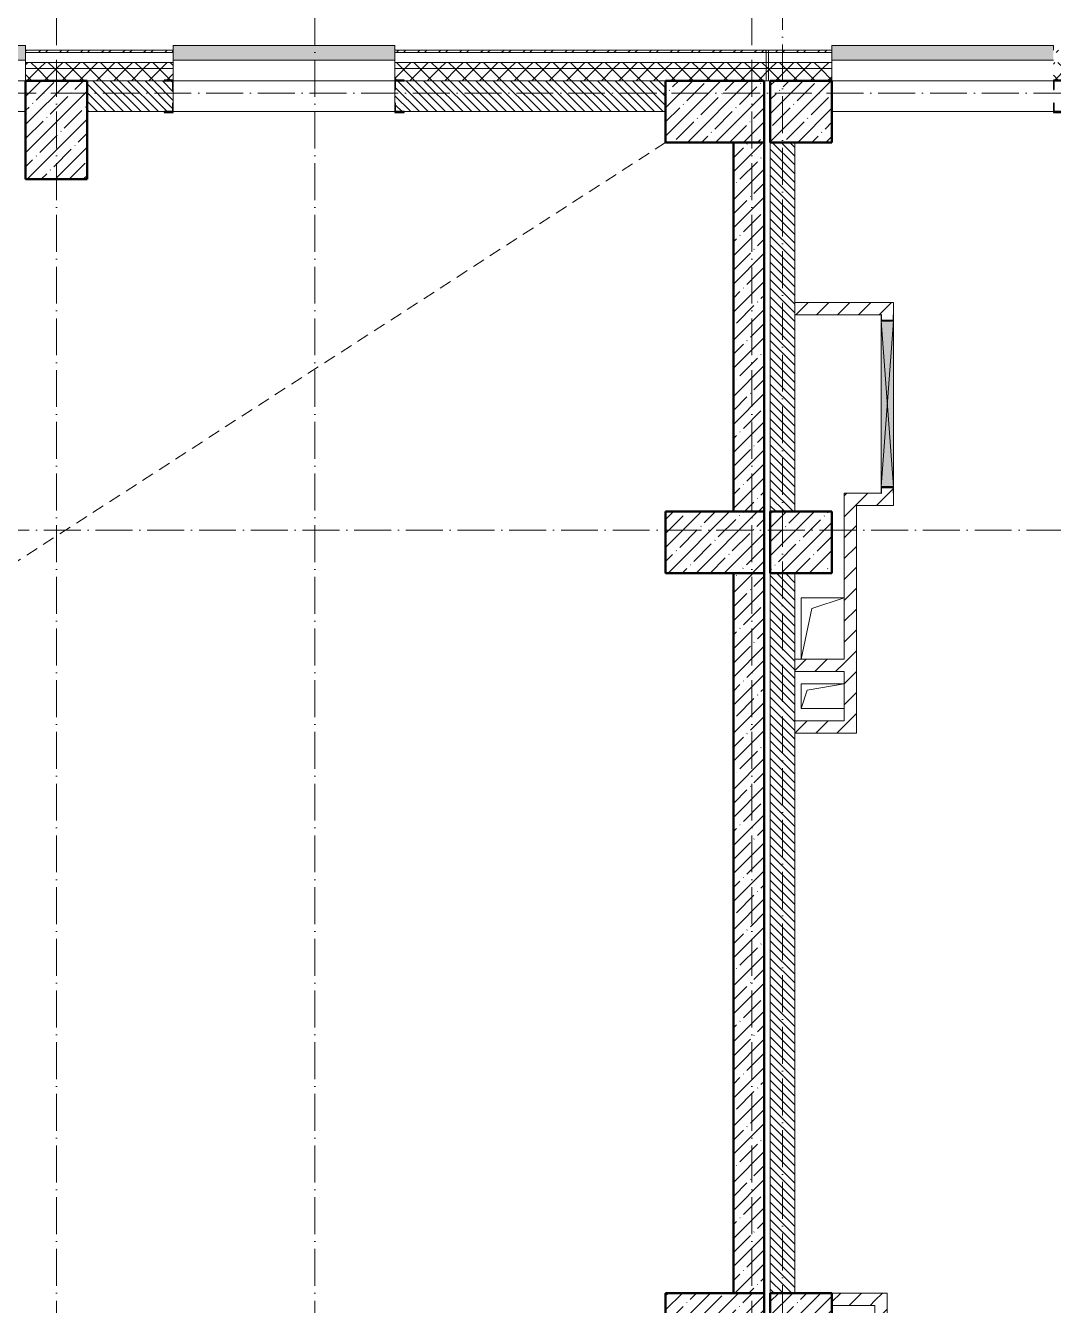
# Model space of a CAD drawing. Header units: millimetres. Extents: x -213536 to 1564669, y 70501 to 942238.
# Drawn here: x 612983 to 621333, y 647275 to 657674 of the extents above; entities that cross this region are included whole.
import ezdxf

# ---------------------------------------------------------------- set-up
doc = ezdxf.new("R2010")
doc.units = ezdxf.units.MM
doc.linetypes.add('200_ШТРИХ_ш1п0_6_', pattern=[160, 100, -60])
doc.linetypes.add('50_200_ШТРИХ_1Т_ш5_п1_п1_', pattern=[700, 500, -100, 0, -100])
for name, color, linetype, lineweight in [('3.1) ЖБ окна 1.2 м', 102, 'Continuous', 30), ('A-DETL-____-OTLN-3', 7, '200_ШТРИХ_ш1п0_6_', 9), ('A-DETL-GENF-OTLN', 7, 'Continuous', 9), ('A-FLOR-____-OTLN', 7, 'Continuous', 9), ('A-GENM-____-MCUT', 7, 'Continuous', 25), ('A-GENM-____-OTLN', 7, 'Continuous', 9), ('A-GENM-____-OTLN-1', 7, 'Continuous', 25), ('A-GLAZ-____-OTLN', 7, 'Continuous', 9), ('A-WALL-____-MCUT', 7, 'Continuous', 13), ('A-WALL-____-MCUT-1', 7, 'Continuous', 9), ('A-WALL-____-MCUT-2', 7, 'Continuous', 50), ('A-WALL-____-OTLN', 7, 'Continuous', 9), ('A-WALL-____-PATT-1', 7, 'Continuous', 9), ('A-WALL-FNSH-MCUT-1', 7, 'Continuous', 9), ('S-COLS-____-MCUT', 7, 'Continuous', 50), ('S-COLS-____-OTLN', 7, 'Continuous', 9), ('S-GRID-____-OTLN-1', 7, '50_200_ШТРИХ_1Т_ш5_п1_п1_', 9)]:
    doc.layers.add(name, color=color, linetype=linetype, lineweight=lineweight)
doc.layers.add('A-GLAZ-____-OTLN-1', color=7, linetype='Continuous', lineweight=9, true_color=0xc0c0c0)
pattern_1 = [(45, (544282.64, 571544.04), (-70.71068, 70.71068), []), (135, (544282.64, 571544.04), (-70.71068, -70.71068), [])]
pattern_2 = [(45, (544282.64, 571544.04), (-114.04925, 114.04925), []), (45, (544396.69, 571544.04), (-114.04925, 114.04925), [201.612, -40.322, 3.353, -36.97])]
pattern_3 = [(45, (544282.64, 571544.04), (-85.53659, 85.53659), []), (45, (544339.66, 571544.04), (-85.53659, 85.53659), [])]
pattern_4 = [(135, (544282.637, 571544.04), (-35.35534, -35.35534), [])]
pattern_5 = [(45, (544282.64, 571544.04), (-84.85281, 84.85281), [])]

# ---------------------------------------------------------------- blocks, each defined once
blk = doc.blocks.new('BSC_Колонна _Прямоугольная - 500х800-V80-АР1_План отверстий 2 этажа в осях 1-64_Ю-ЯЯ')
at = {"layer": 'S-COLS-____-OTLN'}
h = blk.add_hatch(dxfattribs=at)
h.set_pattern_fill('FP_93', color=256, style=0, pattern_type=2)
h.set_pattern_definition([(225, (68950, 85281.04), (114.04925, -114.04925), []), (225, (68835.95, 85281.04), (114.04925, -114.04925), [201.613, -40.323, 3.353, -36.97])])
h.paths.add_polyline_path([(250, 400), (-250, 400), (-250, -400), (250, -400)], flags=0)
at = {"layer": 'S-COLS-____-MCUT'}
for p, q in [((250, 400), (-250, 400)), ((-250, 400), (-250, -400)), ((250, -400), (250, 400)), ((-250, -400), (250, -400))]:
    blk.add_line(p, q, dxfattribs=at)
blk = doc.blocks.new('BSC_Колонна _Прямоугольная - 500х800-V81-АР1_План отверстий 2 этажа в осях 1-64_Ю-ЯЯ')
at = {"layer": 'S-COLS-____-OTLN'}
h = blk.add_hatch(dxfattribs=at)
h.set_pattern_fill('FP_94', color=256, style=0, pattern_type=2)
h.set_pattern_definition([(315, (-85431.04, 74300), (114.04925, 114.04925), []), (315, (-85431.04, 74185.95), (114.04925, 114.04925), [201.613, -40.323, 3.353, -36.97])])
h.paths.add_polyline_path([(-250, 400), (-250, -400), (250, -400), (250, 400)], flags=0)
at = {"layer": 'S-COLS-____-MCUT'}
for p, q in [((250, 400), (-250, 400)), ((-250, 400), (-250, -400)), ((250, -400), (250, 400)), ((-250, -400), (250, -400))]:
    blk.add_line(p, q, dxfattribs=at)
blk = doc.blocks.new('BSC_Колонна _Прямоугольная - 500х800-V82-АР1_План отверстий 2 этажа в осях 1-64_Ю-ЯЯ')
at = {"layer": 'S-COLS-____-OTLN'}
h = blk.add_hatch(dxfattribs=at)
h.set_pattern_fill('FP_95', color=256, style=0, pattern_type=2)
h.set_pattern_definition([(315, (-81931.04, 74300), (114.04925, 114.04925), []), (315, (-81931.04, 74185.95), (114.04925, 114.04925), [201.613, -40.323, 3.353, -36.97])])
h.paths.add_polyline_path([(-250, 400), (-250, -400), (250, -400), (250, 400)], flags=0)
at = {"layer": 'S-COLS-____-MCUT'}
for p, q in [((250, 400), (-250, 400)), ((-250, 400), (-250, -400)), ((250, -400), (250, 400)), ((-250, -400), (250, -400))]:
    blk.add_line(p, q, dxfattribs=at)
blk = doc.blocks.new('BSC_Колонна _Прямоугольная - 500х800-V83-АР1_План отверстий 2 этажа в осях 1-64_Ю-ЯЯ')
at = {"layer": 'S-COLS-____-OTLN'}
h = blk.add_hatch(dxfattribs=at)
h.set_pattern_fill('FP_96', color=256, style=0, pattern_type=2)
h.set_pattern_definition([(315, (-75581.04, 74300), (114.04925, 114.04925), []), (315, (-75581.04, 74185.95), (114.04925, 114.04925), [201.613, -40.323, 3.353, -36.97])])
h.paths.add_polyline_path([(-250, 400), (-250, -400), (250, -400), (250, 400)], flags=0)
at = {"layer": 'S-COLS-____-MCUT'}
for p, q in [((250, 400), (-250, 400)), ((-250, 400), (-250, -400)), ((250, -400), (250, 400)), ((-250, -400), (250, -400))]:
    blk.add_line(p, q, dxfattribs=at)
blk = doc.blocks.new('BSC_Колонна _Прямоугольная - 500х500-V92-АР1_План отверстий 2 этажа в осях 1-64_Ю-ЯЯ')
at = {"layer": 'S-COLS-____-OTLN'}
h = blk.add_hatch(dxfattribs=at)
h.set_pattern_fill('FP_105', color=256, style=0, pattern_type=2)
h.set_pattern_definition([(45, (-75000, -85431.04), (-114.04925, 114.04925), []), (45, (-74885.95, -85431.04), (-114.04925, 114.04925), [201.613, -40.323, 3.353, -36.97])])
h.paths.add_polyline_path([(-250, -250), (250, -250), (250, 250), (-250, 250)], flags=0)
at = {"layer": 'S-COLS-____-MCUT'}
for p, q in [((250, 250), (-250, 250)), ((-250, 250), (-250, -250)), ((250, -250), (250, 250)), ((-250, -250), (250, -250))]:
    blk.add_line(p, q, dxfattribs=at)
blk = doc.blocks.new('BSC_Колонна _Прямоугольная - 500х500-V93-АР1_План отверстий 2 этажа в осях 1-64_Ю-ЯЯ')
at = {"layer": 'S-COLS-____-OTLN'}
h = blk.add_hatch(dxfattribs=at)
h.set_pattern_fill('FP_106', color=256, style=0, pattern_type=2)
h.set_pattern_definition([(45, (-75000, -75581.04), (-114.04925, 114.04925), []), (45, (-74885.95, -75581.04), (-114.04925, 114.04925), [201.613, -40.323, 3.353, -36.97])])
h.paths.add_polyline_path([(-250, -250), (250, -250), (250, 250), (-250, 250)], flags=0)
at = {"layer": 'S-COLS-____-MCUT'}
for p, q in [((250, 250), (-250, 250)), ((-250, 250), (-250, -250)), ((250, -250), (250, 250)), ((-250, -250), (250, -250))]:
    blk.add_line(p, q, dxfattribs=at)
blk = doc.blocks.new('Фахверк_СКБ_Уголок - 250_2700-27497298-АР1_План отверстий 2 этажа в осях 1-64_Ю-ЯЯ')
at = {"layer": 'A-GENM-____-MCUT'}
for p, q in [((200, 181), (125, 181)), ((125, 181), (125, 106)), ((125, 106), (131, 106)), ((131, 106), (131, 175)), ((131, 175), (200, 175)), ((200, 175), (200, 181)), ((131, -6), (125, -6)), ((125, -6), (125, -81)), ((125, -81), (200, -81)), ((131, -75), (131, -6)), ((200, -75), (131, -75)), ((200, -81), (200, -75))]:
    blk.add_line(p, q, dxfattribs=at)
blk = doc.blocks.new('AR_Отверстие прямоугольное _в плите_ - AR_Отверстие прямоугольное _в плите_-V179-АР1_План отверстий 2 этажа в осях 1-64_Ю-ЯЯ')
at = {"layer": 'A-GENM-____-OTLN'}
for p, q in [((175, 250), (-175, 250)), ((-175, 250), (-175, -250)), ((-87, 163), (175, 250)), ((-175, -250), (-87, 163))]:
    blk.add_line(p, q, dxfattribs=at)
blk = doc.blocks.new('AR_Отверстие прямоугольное _в плите_ - AR_Отверстие прямоугольное _в плите_-30552592-АР1_План отверстий 2 этажа в осях 1-64_Ю-ЯЯ')
at = {"layer": 'A-GENM-____-OTLN'}
for p, q in [((175, 100), (-175, 100)), ((-175, 100), (-175, -100)), ((-175, -100), (-125, 50)), ((-125, 50), (175, 100)), ((-175, -100), (175, -100))]:
    blk.add_line(p, q, dxfattribs=at)
blk = doc.blocks.new('Отлив_СКБ - Отлив витража_120_НВФ-31885689-АР1_План отверстий 2 этажа в осях 1-64_Ю-ЯЯ')
at = {"layer": 'A-GLAZ-____-OTLN-1'}
for points in [[(1800, 2), (1800, 120), (0, 120), (0, 2), (737, 2)], [(1800, 0), (1800, 2), (0, 2), (0, 0), (737, 0)]]:
    blk.add_hatch(color=256, dxfattribs=at).paths.add_polyline_path(points, flags=0)
at = {"layer": 'A-GLAZ-____-OTLN'}
for p, q in [((0, 83), (0, 120)), ((1800, 120), (0, 120)), ((1800, 120), (1800, 83)), ((0, 2), (1800, 2)), ((1800, 0), (0, 0))]:
    blk.add_line(p, q, dxfattribs=at)
blk = doc.blocks.new('Стены 2 - Стены 4-31194547-АР1_План отверстий 2 этажа в осях 1-64_Ю-ЯЯ')
at = {"layer": 'A-WALL-____-MCUT'}
for p, q in [((-1799, 41030), (-1799, 41010)), ((-1549, 41030), (-1799, 41030)), ((-1799, 41010), (-1549, 41010)), ((-1549, 41010), (-1549, 41030))]:
    blk.add_line(p, q, dxfattribs=at)
blk = doc.blocks.new('AR_Отверстие прямоугольное _в стене_ - AR_Отверстие прямоугольное _в стене__ОВ-36825274-АР1_План отверстий 2 этажа в осях 1-64_Ю-ЯЯ')
at = {"layer": 'A-GLAZ-____-OTLN'}
blk.add_hatch(color=256, dxfattribs=at).paths.add_polyline_path([(675, -50), (675, 50), (-675, 50), (-675, -50), (1, -50)], flags=0)
at = {"layer": 'A-DETL-GENF-OTLN'}
for p, q in [((-675, 50), (675, 50)), ((675, 50), (-675, -50)), ((-675, 50), (675, -50)), ((675, 50), (-675, 50)), ((675, -50), (-675, -50)), ((-675, -50), (675, -50))]:
    blk.add_line(p, q, dxfattribs=at)
blk = doc.blocks.new('154_Фахверк_СКБ_Швеллер - Тип_100_3960-28318856-АР1_План отверстий 2 этажа в осях 1-64_Ю-ЯЯ')
at = {"layer": 'A-GENM-____-MCUT'}
for p, q in [((175, 50), (125, 50)), ((125, 50), (125, -50)), ((128, 47), (175, 47)), ((128, -47), (128, 47)), ((175, 47), (175, 50)), ((125, -50), (175, -50)), ((175, -47), (128, -47)), ((175, -50), (175, -47))]:
    blk.add_line(p, q, dxfattribs=at)
blk = doc.blocks.new('2этаж')
at = {"layer": 'S-GRID-____-OTLN-1', "color": 251, "ltscale": 0.6, "true_color": 0x636466}
for p, q in [((53358.3, 549908.8), (53358.3, 511907.5)), ((55458.3, 549908.8), (55458.3, 498997)), ((59008.3, 549908.8), (59008.3, 498997)), ((59258.3, 549613.9), (59258.3, 499306.9)), ((88482.7, 544597), (-20260.4, 544597)), ((-20260.4, 541047), (88482.7, 541047))]:
    blk.add_line(p, q, dxfattribs=at)

msp = doc.modelspace()

# ---------------------------------------------------------------- hatches: boundary and pattern name
at = {"layer": 'A-WALL-____-PATT-1'}
h = msp.add_hatch(dxfattribs=at)
h.set_pattern_fill('FP_3', color=256, style=0, pattern_type=2)
h.set_pattern_definition(pattern_3)
h.paths.add_polyline_path([(618997.6, 657455.1), (618997.6, 657475.1), (615982.6, 657475.1), (615982.6, 657455.1), (618502.5, 657455.1)], flags=0)
h.paths.add_polyline_path([(614182.6, 657455.1), (614182.6, 657475.1), (612982.6, 657475.1), (612982.6, 657455.1)], flags=0)
h.paths.add_polyline_path([(611182.6, 657455.1), (611182.6, 657475.1), (609982.6, 657475.1), (609982.6, 657455.1)], flags=0)
h.paths.add_polyline_path([(608182.6, 657455.1), (608182.6, 657475.1), (606932.6, 657475.1), (606932.6, 657455.1), (607897.5, 657455.1)], flags=0)
h.paths.add_polyline_path([(605132.6, 657455.1), (605132.6, 657475.1), (603932.6, 657475.1), (603932.6, 657455.1), (604362.5, 657455.1)], flags=0)
h.paths.add_polyline_path([(601711.2, 657455.1), (602132.6, 657455.1), (602132.6, 657475.1), (600932.6, 657475.1), (600932.6, 657455.1)], flags=0)
h.paths.add_polyline_path([(596132.6, 657455.1), (596132.6, 657475.1), (594467.6, 657475.1), (594467.6, 657455.1), (595525, 657455.1)], flags=0)
h.paths.add_polyline_path([(599132.6, 657455.1), (599132.6, 657475.1), (597932.6, 657475.1), (597932.6, 657455.1)], flags=0)
h = msp.add_hatch(dxfattribs=at)
h.set_pattern_fill('FP_3', color=256, style=0, pattern_type=2)
h.set_pattern_definition(pattern_3)
h.paths.add_polyline_path([(630875, 657455.1), (631232.6, 657455.1), (631232.6, 657475.1), (630107.6, 657475.1), (630107.6, 657455.1)], flags=0)
h.paths.add_polyline_path([(633292.6, 657455.1), (633292.6, 657475.1), (633032.6, 657475.1), (633032.6, 657455.1)], flags=0)
h.paths.add_polyline_path([(628307.6, 657455.1), (628307.6, 657475.1), (627182.6, 657475.1), (627182.6, 657455.1), (628223.7, 657455.1)], flags=0)
h.paths.add_polyline_path([(622532.6, 657455.1), (622532.6, 657475.1), (621332.6, 657475.1), (621332.6, 657455.1), (622037.5, 657455.1)], flags=0)
h.paths.add_polyline_path([(619017.6, 657455.1), (619532.6, 657455.1), (619532.6, 657475.1), (619017.6, 657475.1)], flags=0)
h = msp.add_hatch(dxfattribs=at)
h.set_pattern_fill('FP_1', color=256, style=0, pattern_type=2)
h.set_pattern_definition(pattern_1)
h.paths.add_polyline_path([(645632.6, 657325.1), (645682.6, 657325.1), (645682.6, 657375.1), (638782.6, 657375.1), (638782.6, 657325.1), (643247.5, 657325.1)], flags=0)
h.paths.add_polyline_path([(633526.2, 657325.1), (634232.6, 657325.1), (634232.6, 657375.1), (633032.6, 657375.1), (633032.6, 657325.1)], flags=0)
h.paths.add_polyline_path([(636032.6, 657325.1), (637782.6, 657325.1), (637782.6, 657375.1), (636032.6, 657375.1)], flags=0)
h.paths.add_polyline_path([(631232.6, 657325.1), (631232.6, 657375.1), (630107.6, 657375.1), (630107.6, 657325.1), (630875, 657325.1)], flags=0)
h.paths.add_polyline_path([(628307.6, 657325.1), (628307.6, 657375.1), (627182.6, 657375.1), (627182.6, 657325.1), (628223.7, 657325.1)], flags=0)
h.paths.add_polyline_path([(621332.6, 657325.1), (622532.6, 657325.1), (622532.6, 657375.1), (621332.6, 657375.1)], flags=0)
h.paths.add_polyline_path([(619532.6, 657325.1), (619532.6, 657375.1), (615982.6, 657375.1), (615982.6, 657325.1), (618502.5, 657325.1)], flags=0)
h.paths.add_polyline_path([(614182.6, 657325.1), (614182.6, 657375.1), (612982.6, 657375.1), (612982.6, 657325.1)], flags=0)
h.paths.add_polyline_path([(611182.6, 657325.1), (611182.6, 657375.1), (609982.6, 657375.1), (609982.6, 657325.1)], flags=0)
h.paths.add_polyline_path([(608182.6, 657325.1), (608182.6, 657375.1), (606932.6, 657375.1), (606932.6, 657325.1), (607897.5, 657325.1)], flags=0)
h.paths.add_polyline_path([(604362.5, 657325.1), (605132.6, 657325.1), (605132.6, 657375.1), (603932.6, 657375.1), (603932.6, 657325.1)], flags=0)
h.paths.add_polyline_path([(602132.6, 657325.1), (602132.6, 657375.1), (600932.6, 657375.1), (600932.6, 657325.1), (601711.2, 657325.1)], flags=0)
h.paths.add_polyline_path([(599132.6, 657325.1), (599132.6, 657375.1), (597932.6, 657375.1), (597932.6, 657325.1)], flags=0)
h.paths.add_polyline_path([(595525, 657325.1), (596132.6, 657325.1), (596132.6, 657375.1), (594482.6, 657375.1), (594482.6, 657325.1), (594641.2, 657325.1)], flags=0)
h = msp.add_hatch(dxfattribs=at)
h.set_pattern_fill('FP_1', color=256, style=0, pattern_type=2)
h.set_pattern_definition(pattern_1)
h.paths.add_polyline_path([(645532.6, 657225.1), (645632.6, 657225.1), (645632.6, 657325.1), (638782.6, 657325.1), (638782.6, 657225.1), (643247.5, 657225.1)], flags=0)
h.paths.add_polyline_path([(637282.6, 657225.1), (637782.6, 657225.1), (637782.6, 657325.1), (636032.6, 657325.1), (636032.6, 657231.1), (636107.6, 657231.1), (636107.6, 657225.1), (636177.5, 657225.1)], flags=0)
h.paths.add_polyline_path([(633526.2, 657225.1), (634157.6, 657225.1), (634157.6, 657231.1), (634232.6, 657231.1), (634232.6, 657325.1), (633032.6, 657325.1), (633032.6, 657225.1)], flags=0)
h.paths.add_polyline_path([(630875, 657225.1), (631157.6, 657225.1), (631157.6, 657231.1), (631232.6, 657231.1), (631232.6, 657325.1), (630107.6, 657325.1), (630107.6, 657231.1), (630182.6, 657231.1), (630182.6, 657225.1)], flags=0)
h.paths.add_polyline_path([(628223.7, 657225.1), (628232.6, 657225.1), (628232.6, 657231.1), (628307.6, 657231.1), (628307.6, 657325.1), (627182.6, 657325.1), (627182.6, 657225.1), (627682.6, 657225.1)], flags=0)
h.paths.add_polyline_path([(621782.6, 657225.1), (622457.6, 657225.1), (622457.6, 657231.1), (622532.6, 657231.1), (622532.6, 657325.1), (621332.6, 657325.1), (621332.6, 657231.1), (621407.6, 657231.1), (621407.6, 657225.1)], flags=0)
h.paths.add_polyline_path([(619532.6, 657225.1), (619532.6, 657325.1), (615982.6, 657325.1), (615982.6, 657231.1), (616057.6, 657231.1), (616057.6, 657225.1), (619032.6, 657225.1)], flags=0)
h.paths.add_polyline_path([(612982.6, 657225.1), (614107.6, 657225.1), (614107.6, 657231.1), (614182.6, 657231.1), (614182.6, 657325.1), (612982.6, 657325.1)], flags=0)
h.paths.add_polyline_path([(610057.6, 657225.1), (611107.6, 657225.1), (611107.6, 657231.1), (611182.6, 657231.1), (611182.6, 657325.1), (609982.6, 657325.1), (609982.6, 657231.1), (610057.6, 657231.1)], flags=0)
h.paths.add_polyline_path([(608107.6, 657225.1), (608107.6, 657231.1), (608182.6, 657231.1), (608182.6, 657325.1), (606932.6, 657325.1), (606932.6, 657231.1), (607007.6, 657231.1), (607007.6, 657225.1), (607897.5, 657225.1)], flags=0)
h.paths.add_polyline_path([(605057.6, 657225.1), (605057.6, 657231.1), (605132.6, 657231.1), (605132.6, 657325.1), (603932.6, 657325.1), (603932.6, 657231.1), (604007.6, 657231.1), (604007.6, 657225.1), (604362.5, 657225.1)], flags=0)
h.paths.add_polyline_path([(602057.6, 657225.1), (602057.6, 657231.1), (602132.6, 657231.1), (602132.6, 657325.1), (600932.6, 657325.1), (600932.6, 657231.1), (601007.6, 657231.1), (601007.6, 657225.1), (601711.2, 657225.1)], flags=0)
h.paths.add_polyline_path([(598007.6, 657225.1), (599057.6, 657225.1), (599057.6, 657231.1), (599132.6, 657231.1), (599132.6, 657325.1), (597932.6, 657325.1), (597932.6, 657231.1), (598007.6, 657231.1)], flags=0)
h.paths.add_polyline_path([(596057.6, 657225.1), (596057.6, 657231.1), (596132.6, 657231.1), (596132.6, 657325.1), (594482.6, 657325.1), (594482.6, 657225.1), (595525, 657225.1)], flags=0)
h = msp.add_hatch(dxfattribs=at)
h.set_pattern_fill('FP_6', color=256, style=0, pattern_type=2)
h.set_pattern_definition(pattern_4)
h.paths.add_polyline_path([(618182.6, 656975.1), (618182.6, 657225.1), (615988.6, 657225.1), (615988.6, 657156.1), (615982.6, 657156.1), (615982.6, 657044.1), (615988.6, 657044.1), (615988.6, 656975.1), (616057.6, 656975.1)], flags=0)
h.paths.add_polyline_path([(614107.6, 656975.1), (614176.6, 656975.1), (614176.6, 657044.1), (614182.6, 657044.1), (614182.6, 657156.1), (614176.6, 657156.1), (614176.6, 657225.1), (613482.6, 657225.1), (613482.6, 656975.1)], flags=0)
h = msp.add_hatch(dxfattribs=at)
h.set_pattern_fill('FP_13', color=256, style=0, pattern_type=2)
h.set_pattern_definition(pattern_2)
h.paths.add_polyline_path([(618982.6, 653725.1), (618982.6, 656725.1), (618732.6, 656725.1), (618732.6, 653725.1)], flags=0)
h = msp.add_hatch(dxfattribs=at)
h.set_pattern_fill('FP_6', color=256, style=0, pattern_type=2)
h.set_pattern_definition(pattern_4)
h.paths.add_polyline_path([(619232.6, 653725.1), (619232.6, 656725.1), (619032.6, 656725.1), (619032.6, 653725.1)], flags=0)
h = msp.add_hatch(dxfattribs=at)
h.set_pattern_fill('FP_4', color=256, style=0, pattern_type=2)
h.set_pattern_definition(pattern_5)
h.paths.add_polyline_path([(619932.6, 655325.1), (619932.6, 655425.1), (619232.6, 655425.1), (619232.6, 655325.1)], flags=0)
h = msp.add_hatch(dxfattribs=at)
h.set_pattern_fill('FP_4', color=256, style=0, pattern_type=2)
h.set_pattern_definition(pattern_5)
h.paths.add_polyline_path([(620029.6, 653775.1), (620032.6, 653775.1), (620032.6, 653875.1), (620029.6, 653875.1), (620029.6, 653922.1), (619935.6, 653921.6), (619935.6, 653875.1), (619932.6, 653875.1), (619932.6, 653775.1), (619935.6, 653775.1)], flags=0)
h.paths.add_polyline_path([(620023.2, 655278.1), (620029.6, 655278.1), (620029.6, 655325.1), (620032.6, 655325.1), (620032.6, 655425.1), (619932.6, 655425.1), (619932.6, 655325.1), (619935.6, 655325.1), (619935.6, 655278.1)], flags=0)
h = msp.add_hatch(dxfattribs=at)
h.set_pattern_fill('FP_4', color=256, style=0, pattern_type=2)
h.set_pattern_definition(pattern_5)
h.paths.add_polyline_path([(619732.6, 652025.1), (619732.6, 653875.1), (619632.6, 653875.1), (619632.6, 652025.1)], flags=0)
h = msp.add_hatch(dxfattribs=at)
h.set_pattern_fill('FP_4', color=256, style=0, pattern_type=2)
h.set_pattern_definition(pattern_5)
h.paths.add_polyline_path([(619932.6, 653775.1), (619932.6, 653875.1), (619732.6, 653875.1), (619732.6, 653775.1)], flags=0)
h = msp.add_hatch(dxfattribs=at)
h.set_pattern_fill('FP_13', color=256, style=0, pattern_type=2)
h.set_pattern_definition(pattern_2)
h.paths.add_polyline_path([(618732.6, 647375.1), (618982.6, 647375.1), (618982.6, 653225.1), (618732.6, 653225.1), (618732.6, 648141.6)], flags=0)
h = msp.add_hatch(dxfattribs=at)
h.set_pattern_fill('FP_6', color=256, style=0, pattern_type=2)
h.set_pattern_definition(pattern_4)
h.paths.add_polyline_path([(619032.6, 647375.1), (619232.6, 647375.1), (619232.6, 653225.1), (619032.6, 653225.1), (619032.6, 648141.6)], flags=0)
h = msp.add_hatch(dxfattribs=at)
h.set_pattern_fill('FP_4', color=256, style=0, pattern_type=2)
h.set_pattern_definition(pattern_5)
h.paths.add_polyline_path([(619632.6, 652425.1), (619632.6, 652525.1), (619232.6, 652525.1), (619232.6, 652425.1)], flags=0)
h = msp.add_hatch(dxfattribs=at)
h.set_pattern_fill('FP_4', color=256, style=0, pattern_type=2)
h.set_pattern_definition(pattern_5)
h.paths.add_polyline_path([(619232.6, 651925.1), (619732.6, 651925.1), (619732.6, 652025.1), (619232.6, 652025.1)], flags=0)
h = msp.add_hatch(dxfattribs=at)
h.set_pattern_fill('FP_4', color=256, style=0, pattern_type=2)
h.set_pattern_definition(pattern_5)
h.paths.add_polyline_path([(619882.6, 647275.1), (619882.6, 647375.1), (619532.6, 647375.1), (619532.6, 647275.1)], flags=0)
h = msp.add_hatch(dxfattribs=at)
h.set_pattern_fill('FP_4', color=256, style=0, pattern_type=2)
h.set_pattern_definition(pattern_5)
h.paths.add_polyline_path([(619882.6, 645475.1), (619982.6, 645475.1), (619982.6, 647375.1), (619882.6, 647375.1), (619882.6, 645575.1)], flags=0)
at = {"layer": 'S-COLS-____-OTLN'}
h = msp.add_hatch(dxfattribs=at)
h.set_pattern_fill('FP_13', color=256, style=0, pattern_type=2)
h.set_pattern_definition(pattern_2)
h.paths.add_polyline_path([(619532.6, 653225.1), (619532.6, 653725.1), (619032.6, 653725.1), (619032.6, 653225.1)], flags=0)

# ---------------------------------------------------------------- linework, layer by layer
at = {"layer": 'A-DETL-____-OTLN-3'}
msp.add_line((618182.6, 656725.1), (595282.6, 641925.1), dxfattribs=at)
at = {"layer": 'A-FLOR-____-OTLN'}
for p, q in [((619282.6, 653025.1), (619632.6, 653025.1)), ((619282.6, 652525.1), (619282.6, 653025.1)), ((619282.6, 652325.1), (619632.6, 652325.1)), ((619282.6, 652125.1), (619282.6, 652325.1)), ((619632.6, 652125.1), (619282.6, 652125.1))]:
    msp.add_line(p, q, dxfattribs=at)
at = {"layer": 'A-WALL-____-MCUT'}
for p, q in [((612982.6, 657455.1), (612982.6, 657225.1)), ((614182.6, 657455.1), (612982.6, 657455.1)), ((612982.6, 657455.1), (614182.6, 657455.1)), ((614182.6, 657231.1), (614182.6, 657455.1)), ((615982.6, 657455.1), (615982.6, 657231.1)), ((619532.6, 657455.1), (615982.6, 657455.1)), ((615982.6, 657455.1), (618997.6, 657455.1)), ((619017.6, 657455.1), (619532.6, 657455.1)), ((619532.6, 657225.1), (619532.6, 657455.1)), ((613482.6, 657225.1), (614107.6, 657225.1)), ((614107.6, 657225.1), (613482.6, 657225.1)), ((616057.6, 657225.1), (618182.6, 657225.1)), ((618182.6, 657225.1), (616057.6, 657225.1)), ((618982.6, 657225.1), (619032.6, 657225.1)), ((614182.6, 657044.1), (614182.6, 657156.1)), ((615982.6, 657156.1), (615982.6, 657044.1)), ((613482.6, 656975.1), (614107.6, 656975.1)), ((616057.6, 656975.1), (618182.6, 656975.1)), ((619032.6, 656725.1), (619032.6, 653725.1)), ((619232.6, 653725.1), (619232.6, 656725.1)), ((619032.6, 653725.1), (619232.6, 653725.1)), ((619032.6, 653225.1), (619032.6, 647375.1)), ((619232.6, 653225.1), (619032.6, 653225.1)), ((619232.6, 647375.1), (619232.6, 653225.1))]:
    msp.add_line(p, q, dxfattribs=at)
at = {"layer": 'A-WALL-____-MCUT-1'}
for p, q in [((614182.6, 657375.1), (612982.6, 657375.1)), ((619532.6, 657375.1), (615982.6, 657375.1)), ((614182.6, 657325.1), (612982.6, 657325.1)), ((619532.6, 657325.1), (615982.6, 657325.1))]:
    msp.add_line(p, q, dxfattribs=at)
at = {"layer": 'A-WALL-____-MCUT-2'}
for p, q in [((618732.6, 656725.1), (618732.6, 653725.1)), ((618982.6, 653725.1), (618982.6, 656725.1)), ((618732.6, 653225.1), (618732.6, 647375.1)), ((618982.6, 647375.1), (618982.6, 653225.1))]:
    msp.add_line(p, q, dxfattribs=at)
at = {"layer": 'A-WALL-____-OTLN'}
for p, q in [((612982.6, 657225.1), (611182.6, 657225.1)), ((611182.6, 657225.1), (612982.6, 657225.1)), ((615982.6, 657225.1), (614182.6, 657225.1)), ((614182.6, 657225.1), (615982.6, 657225.1)), ((621332.6, 657225.1), (619532.6, 657225.1)), ((619532.6, 657225.1), (621332.6, 657225.1)), ((612982.6, 656975.1), (611182.6, 656975.1)), ((615982.6, 656975.1), (614182.6, 656975.1)), ((621332.6, 656975.1), (619532.6, 656975.1))]:
    msp.add_line(p, q, dxfattribs=at)
at = {"layer": 'A-WALL-FNSH-MCUT-1'}
for p, q in [((614182.6, 657475.1), (612982.6, 657475.1)), ((612982.6, 657475.1), (612982.6, 657455.1)), ((614182.6, 657455.1), (614182.6, 657475.1)), ((618997.6, 657475.1), (615982.6, 657475.1)), ((615982.6, 657475.1), (615982.6, 657455.1)), ((618997.6, 657455.1), (618997.6, 657475.1)), ((619532.6, 657475.1), (619017.6, 657475.1)), ((619017.6, 657475.1), (619017.6, 657455.1)), ((619532.6, 657455.1), (619532.6, 657475.1)), ((620032.6, 655425.1), (619232.6, 655425.1)), ((620032.6, 655325.1), (620032.6, 655425.1)), ((619232.6, 655325.1), (619932.6, 655325.1)), ((619632.6, 653875.1), (619632.6, 652525.1)), ((619932.6, 653875.1), (619632.6, 653875.1)), ((620032.6, 653775.1), (620032.6, 653875.1)), ((619732.6, 651925.1), (619732.6, 653775.1)), ((619732.6, 653775.1), (620032.6, 653775.1)), ((619632.6, 652525.1), (619232.6, 652525.1)), ((619232.6, 652425.1), (619632.6, 652425.1)), ((619632.6, 652425.1), (619632.6, 652025.1)), ((619632.6, 652025.1), (619232.6, 652025.1)), ((619232.6, 651925.1), (619732.6, 651925.1)), ((619982.6, 647375.1), (619532.6, 647375.1)), ((619982.6, 645475.1), (619982.6, 647375.1)), ((619532.6, 647275.1), (619882.6, 647275.1)), ((619882.6, 647275.1), (619882.6, 645575.1))]:
    msp.add_line(p, q, dxfattribs=at)
at = {"layer": 'S-COLS-____-MCUT'}
for p, q in [((619532.6, 653725.1), (619032.6, 653725.1)), ((619032.6, 653725.1), (619032.6, 653225.1)), ((619532.6, 653225.1), (619532.6, 653725.1)), ((619032.6, 653225.1), (619532.6, 653225.1))]:
    msp.add_line(p, q, dxfattribs=at)

# ---------------------------------------------------------------- block references
at = {"layer": '3.1) ЖБ окна 1.2 м'}
msp.add_blockref('2этаж', (559874.3, 112528.1), dxfattribs=at)
at = {"layer": 'A-GENM-____-OTLN'}
for name, p in [('AR_Отверстие прямоугольное _в плите_ - AR_Отверстие прямоугольное _в плите_-V179-АР1_План отверстий 2 этажа в осях 1-64_Ю-ЯЯ', (619457.6, 652775.1)), ('AR_Отверстие прямоугольное _в плите_ - AR_Отверстие прямоугольное _в плите_-30552592-АР1_План отверстий 2 этажа в осях 1-64_Ю-ЯЯ', (619457.6, 652225.1))]:
    msp.add_blockref(name, p, dxfattribs=at)
at = {"layer": 'A-GENM-____-OTLN-1'}
for name, p, rotation in [('Фахверк_СКБ_Уголок - 250_2700-27497298-АР1_План отверстий 2 этажа в осях 1-64_Ю-ЯЯ', (614307.6, 657150.1), 180), ('154_Фахверк_СКБ_Швеллер - Тип_100_3960-28318856-АР1_План отверстий 2 этажа в осях 1-64_Ю-ЯЯ', (619982.6, 655150.1), 90), ('154_Фахверк_СКБ_Швеллер - Тип_100_3960-28318856-АР1_План отверстий 2 этажа в осях 1-64_Ю-ЯЯ', (619982.6, 654050.1), 270)]:
    msp.add_blockref(name, p, dxfattribs=dict(at, rotation=rotation))
for p in [(615857.6, 657050.1), (621207.6, 657050.1)]:
    msp.add_blockref('Фахверк_СКБ_Уголок - 250_2700-27497298-АР1_План отверстий 2 этажа в осях 1-64_Ю-ЯЯ', p, dxfattribs=at)
at = {"layer": 'A-GLAZ-____-OTLN'}
for p in [(611182.6, 657392.1), (614182.6, 657392.1), (619532.6, 657392.1)]:
    msp.add_blockref('Отлив_СКБ - Отлив витража_120_НВФ-31885689-АР1_План отверстий 2 этажа в осях 1-64_Ю-ЯЯ', p, dxfattribs=at)
at = {"layer": 'A-GLAZ-____-OTLN', "rotation": 270}
msp.add_blockref('AR_Отверстие прямоугольное _в стене_ - AR_Отверстие прямоугольное _в стене__ОВ-36825274-АР1_План отверстий 2 этажа в осях 1-64_Ю-ЯЯ', (619982.6, 654600.1), dxfattribs=at)
at = {"layer": 'A-WALL-____-OTLN', "rotation": 89.9999999999999}
msp.add_blockref('Стены 2 - Стены 4-31194547-АР1_План отверстий 2 этажа в осях 1-64_Ю-ЯЯ', (660027.9, 659023.6), dxfattribs=at)
at = {"layer": 'S-COLS-____-OTLN'}
for name, p, rotation in [('BSC_Колонна _Прямоугольная - 500х800-V80-АР1_План отверстий 2 этажа в осях 1-64_Ю-ЯЯ', (613232.6, 656825.1), 180), ('BSC_Колонна _Прямоугольная - 500х800-V81-АР1_План отверстий 2 этажа в осях 1-64_Ю-ЯЯ', (618582.6, 656975.1), 89.9999999999999), ('BSC_Колонна _Прямоугольная - 500х800-V82-АР1_План отверстий 2 этажа в осях 1-64_Ю-ЯЯ', (618582.6, 653475.1), 89.9999999999999), ('BSC_Колонна _Прямоугольная - 500х800-V83-АР1_План отверстий 2 этажа в осях 1-64_Ю-ЯЯ', (618582.6, 647125.1), 89.9999999999999)]:
    msp.add_blockref(name, p, dxfattribs=dict(at, rotation=rotation))
for name, p in [('BSC_Колонна _Прямоугольная - 500х500-V92-АР1_План отверстий 2 этажа в осях 1-64_Ю-ЯЯ', (619282.6, 656975.1)), ('BSC_Колонна _Прямоугольная - 500х500-V93-АР1_План отверстий 2 этажа в осях 1-64_Ю-ЯЯ', (619282.6, 647125.1))]:
    msp.add_blockref(name, p, dxfattribs=at)

doc.saveas('drawing.dxf')
